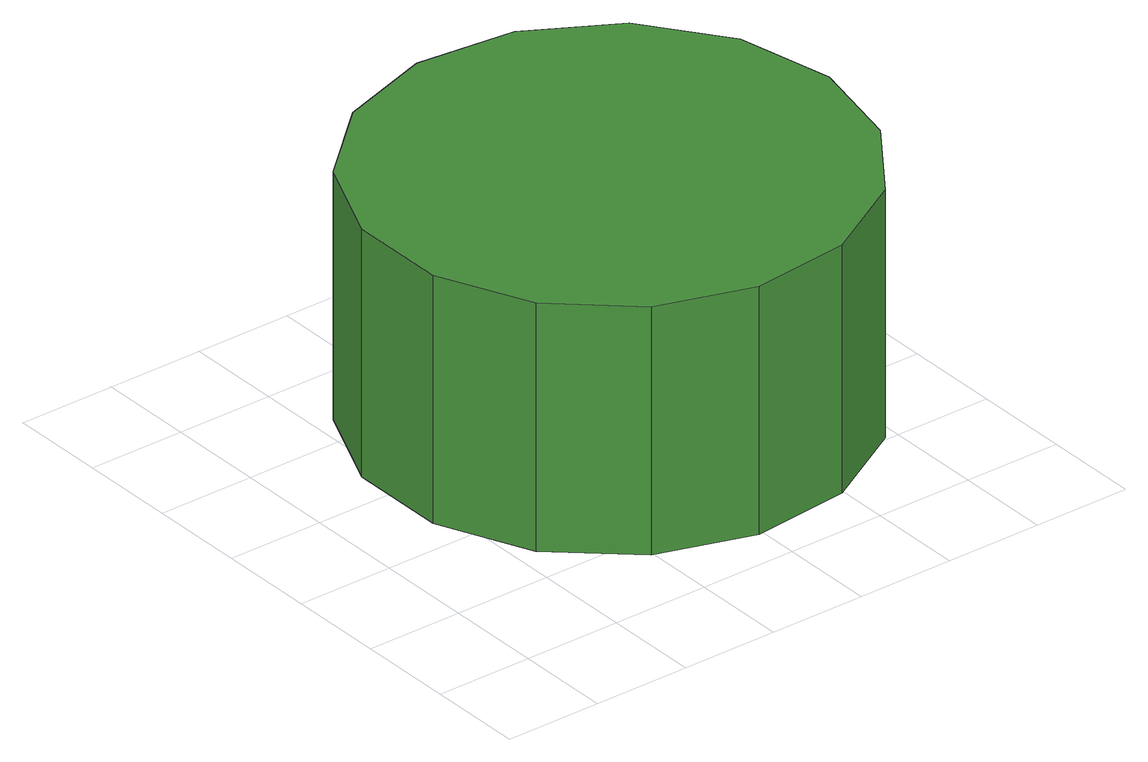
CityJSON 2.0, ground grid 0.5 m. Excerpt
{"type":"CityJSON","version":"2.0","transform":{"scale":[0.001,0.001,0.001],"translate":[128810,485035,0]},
"CityObjects":{
"tree1":{"type":"SolitaryVegetationObject","attributes":{"function":"something"},"geometry":[{"type":"MultiSurface","lod":"1","boundaries":[[[0,1,2,3,4,5,6,7,8,9,10,11,12,13,14]],[[15,16,17,18,19,20,21,22,23,24,25,26,27,28,29]],[[0,29,28,1]],[[1,28,27,2]],[[2,27,26,3]],[[3,26,25,4]],[[4,25,24,5]],[[5,24,23,6]],[[6,23,22,7]],[[7,22,21,8]],[[8,21,20,9]],[[9,20,19,10]],[[10,19,18,11]],[[11,18,17,12]],[[12,17,16,13]],[[13,16,15,14]],[[14,15,29,0]]]}]}
},
"vertices":[
[2849,1438,1664],[2742,1943,1664],[2439,2360,1664],[1992,2618,1664],[1479,2672,1664],[989,2512,1664],[605,2167,1664],[396,1696,1664],[396,1180,1664],[605,709,1664],[989,364,1664],[1479,205,1664],[1992,259,1664],[2439,516,1664],[2742,934,1664],[2742,934,374],[2439,516,374],[1992,259,374],[1479,205,374],[989,364,374],[605,709,374],[396,1180,374],[396,1696,374],[605,2167,374],[989,2512,374],[1479,2672,374],[1992,2618,374],[2439,2360,374],[2742,1943,374],[2849,1438,374]
]}
